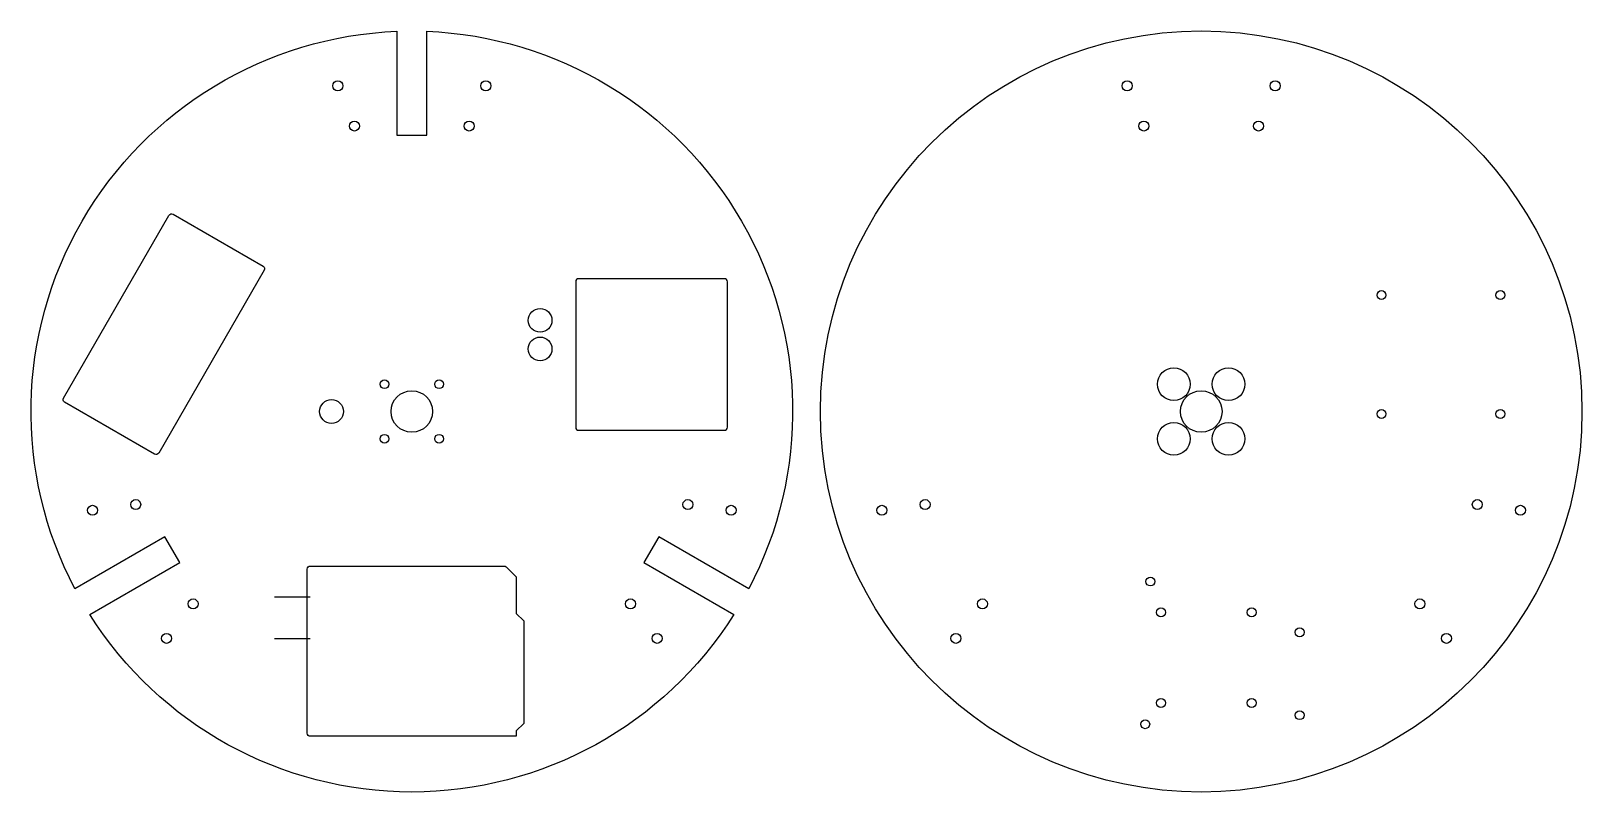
# Model space of a CAD drawing. Header units: millimetres. Extents: x 242 to 764, y 355 to 611.
import ezdxf

# ---------------------------------------------------------------- set-up
doc = ezdxf.new("R2010")
doc.units = ezdxf.units.MM

msp = doc.modelspace()

# ---------------------------------------------------------------- linework, layer by layer
for p, q in [((336.13, 420.36), (324.09, 420.36)), ((336.13, 406.36), (324.09, 406.36))]:
    msp.add_line(p, q)
for points in [[(287.22, 440.69), (256.97, 423.22, -0.551605), (365.3, 610.86), (365.3, 575.93), (375.3, 575.93), (375.3, 610.86, -0.551605), (483.64, 423.22), (453.38, 440.69), (448.38, 432.03), (478.64, 414.56, -0.551605), (261.97, 414.56), (292.22, 432.03)], [(283.8, 468.55), (253.49, 486.05, -0.414214), (253.13, 487.41), (288.63, 548.9, -0.414214), (289.99, 549.27), (320.3, 531.77, -0.414214), (320.67, 530.4), (285.17, 468.91, -0.414214)], [(426.44, 476.56), (475.44, 476.56, 0.414214), (476.44, 477.56), (476.44, 526.56, 0.414214), (475.44, 527.56), (426.44, 527.56, 0.414214), (425.44, 526.56), (425.44, 477.56, 0.414214)], [(405.43, 414.88), (407.93, 412.38), (407.93, 377.85), (405.43, 375.35), (405.43, 373.56), (336.13, 373.56, -0.414214), (335.13, 374.56), (335.13, 429.86, -0.414214), (336.13, 430.86), (401.34, 430.86, -0.198912), (402.05, 430.56), (405.43, 427.18)]]:
    msp.add_lwpolyline(points, format="xyb", close=True)
for centre, radius in [((635.8, 482.88), 128.08), ((345.41, 592.51), 1.68), ((395.19, 592.51), 1.68), ((610.91, 592.51), 1.68), ((660.69, 592.51), 1.68), ((351, 578.97), 1.68), ((389.6, 578.97), 1.68), ((616.5, 578.97), 1.68), ((655.09, 578.97), 1.68), ((696.44, 522.06), 1.5), ((736.44, 522.06), 1.5), ((413.44, 513.56), 4), ((413.44, 503.93), 4), ((626.6, 492.07), 5.5), ((644.99, 492.07), 5.5), ((361.11, 492.07), 1.5), ((379.49, 492.07), 1.5), ((343.3, 482.88), 4), ((370.3, 482.88), 7), ((635.8, 482.88), 7), ((696.44, 482.06), 1.5), ((736.44, 482.06), 1.5), ((361.11, 473.69), 1.5), ((379.49, 473.69), 1.5), ((626.6, 473.69), 5.5), ((644.99, 473.69), 5.5), ((262.92, 449.62), 1.68), ((277.44, 451.55), 1.68), ((463.16, 451.55), 1.68), ((477.68, 449.62), 1.68), ((528.41, 449.62), 1.68), ((542.93, 451.55), 1.68), ((728.66, 451.55), 1.68), ((743.18, 449.62), 1.68), ((618.73, 425.65), 1.5), ((296.74, 418.13), 1.68), ((443.86, 418.13), 1.68), ((562.23, 418.13), 1.68), ((709.36, 418.13), 1.68), ((622.28, 415.28), 1.5), ((652.78, 415.28), 1.5), ((287.81, 406.51), 1.68), ((452.79, 406.51), 1.68), ((553.3, 406.51), 1.68), ((668.92, 408.56), 1.5), ((718.29, 406.51), 1.68), ((622.28, 384.78), 1.5), ((652.78, 384.78), 1.5), ((668.92, 380.66), 1.5), ((616.97, 377.62), 1.5)]:
    msp.add_circle(centre, radius)

doc.saveas('drawing.dxf')
